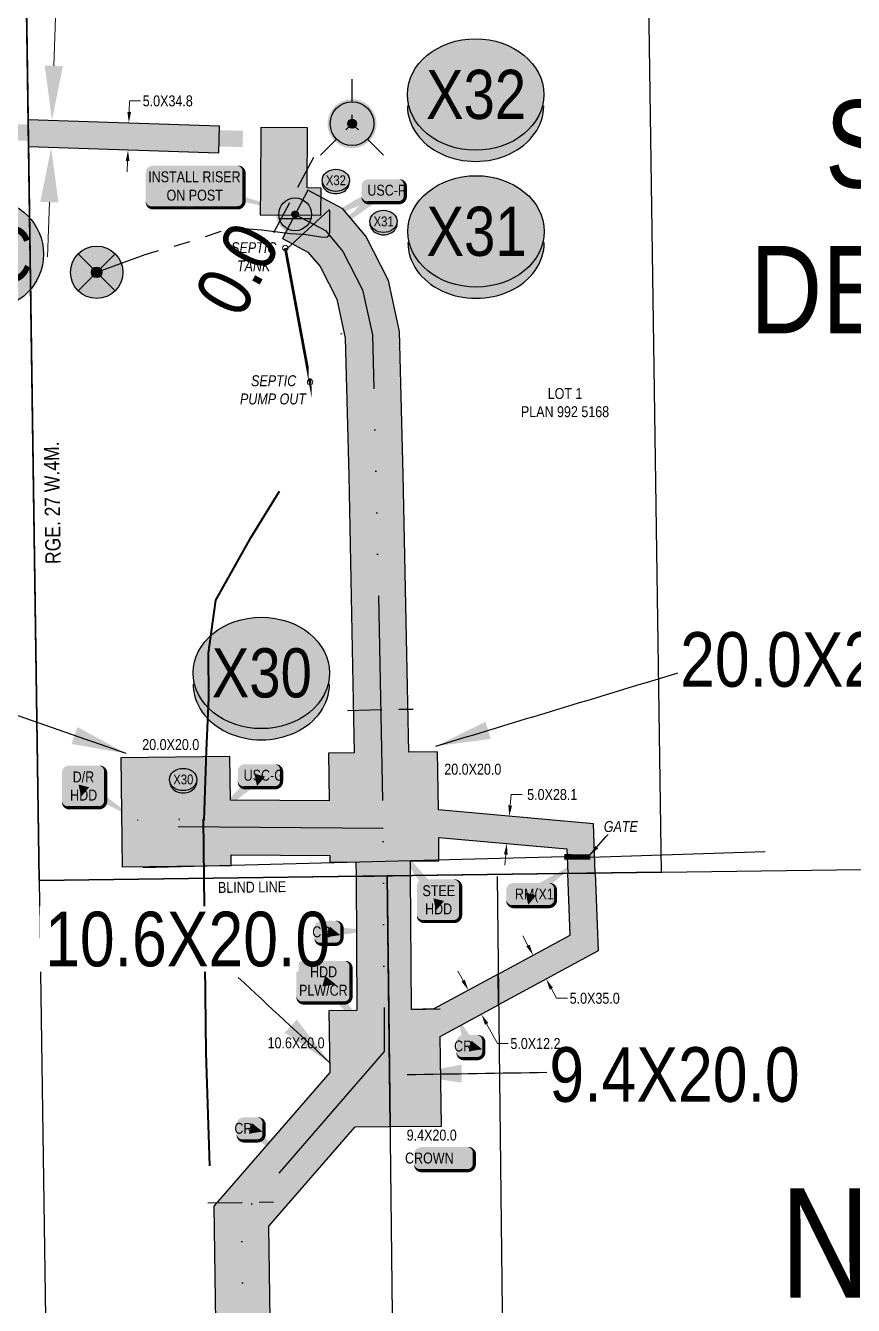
# Model space of a CAD drawing. Extents: x 57693 to 70573, y 5994359 to 6008381.
# Drawn here: x 65095.7 to 65247.3, y 6003298.8 to 6003533.1 of the extents above; entities that cross this region are included whole.
import ezdxf
from ezdxf.enums import TextEntityAlignment as Align

# ---------------------------------------------------------------- set-up
doc = ezdxf.new("R2010")
doc.units = 0
doc.header["$LTSCALE"] = 5
doc.header["$PDSIZE"] = -3
for name, pattern in [('COOP2', [10, 5, -1, 0, -1, 0, -1, 0, -1, 0, -1]), ('DASHDOT', [25.4, 12.7, -6.35, 0, -6.35]), ('foc-TIELINE', [1.875, 1.25, -0.625]), ('POWERLINE5', [7.8, 2.4, -0.6, 0.6, -0.6, 0.6, -0.6, 2.4])]:
    doc.linetypes.add(name, pattern=pattern)
doc.layers.get('Defpoints').update_dxf_attribs({"color": 9})
for name, color, linetype in [('AS-FENCE', 48, 'foc-FENCE'), ('AS-POWER-EXISTING', 72, 'POWERLINE5'), ('AS-POWER-EXISTING-PP', 72, 'Continuous'), ('AS-POWER-EXISTING-PP-1000', 72, 'Continuous'), ('AS-RESIDENCE', 14, 'Continuous'), ('AS-ROADS', 254, 'Continuous'), ('AS-SYMBOL', 7, 'Continuous'), ('AS-SYMBOL-1000', 7, 'Continuous'), ('C-SYMBOL', 7, 'Continuous'), ('CG-NOTES', 7, 'Continuous'), ('CG-NOTES-1000', 7, 'Continuous'), ('D-TXT-1000', 6, 'Continuous'), ('DETAIL-T', 7, 'Continuous'), ('L-ROAD-T-1000', 7, 'Continuous'), ('L-SEC', 7, 'Continuous'), ('L-TITLEDB', 4, 'Continuous'), ('L-TITLEDB-T-1000', 4, 'Continuous'), ('P-APEX RECON PAY ITEMS-1000', 240, 'Continuous'), ('P-APEX RECON-10m BUFFER', 51, 'COOP2'), ('P-APEX RECON-URBAN', 30, 'COOP2'), ('P-APEX RECON-WORK AREA', 104, 'Continuous'), ('P-BUFFER-PURPLE', 187, 'foc-TIELINE'), ('P-BUFFER-PURPLE-T', 187, 'Continuous'), ('P-CROSSINGS', 250, 'Continuous'), ('P-CROSSINGS-1000', 250, 'Continuous')]:
    doc.layers.add(name, color=color, linetype=linetype)
for name, color, linetype, lineweight in [('AS-GENERAL', 48, 'Continuous', 18), ('AS-RECON EXISTING', 151, 'DASHDOT', 40), ('P-APEX RECON-TWS-T', 104, 'Continuous', 9), ('P-APEX RECON-TWS-T-1000', 104, 'Continuous', 9), ('T-TEXT-1000', 48, 'Continuous', 18)]:
    doc.layers.add(name, color=color, linetype=linetype, lineweight=lineweight)
doc.layers.add('AS-STRUCTURE-H', color=7, linetype='Continuous', true_color=0xa8a8a8)
doc.layers.add('P-APEX RECON-TO BE DRILLED-H', color=7, linetype='Continuous', true_color=0xffafe1)
doc.styles.add('1.8', font='ARIALN.TTF', dxfattribs={"height": 2})
doc.styles.add('175L', font='ARIALN.TTF', dxfattribs={"height": 10})
doc.styles.add('80', font='ARIALN.TTF', dxfattribs={"height": 10})
doc.styles.add('80CG', font='ARIALN.TTF', dxfattribs={"height": 10})
doc.styles.add('80L', font='ARIALN.TTF', dxfattribs={"height": 10})
doc.styles.add('Crossing', font='ARIALN.TTF', dxfattribs={"height": 10})
doc.styles.add('foc-LtypeFont', font='ARIALN.TTF', dxfattribs={"height": 7.35})
doc.linetypes.add('foc-FENCE', pattern='A,10,-1,["X",foc-LtypeFont,S=0.2,R=0,X=-0.625,Y=-0.75],-1.24', length=12.24)
doc.dimstyles.new('Compass 1 000', dxfattribs={"dimtxt": 1.8, "dimasz": 2, "dimexe": 0.2, "dimexo": 0.0625, "dimgap": 0.5, "dimtad": 0, "dimtih": 1, "dimtoh": 1, "dimzin": 0, "dimdsep": 46, "dimtxsty": '1.8', "dimcen": 0.1, "dimse1": 1, "dimse2": 1, "dimclrd": 256, "dimclrt": 256, "dimaunit": 1, "dimadec": 4, "dimazin": 0, "dimtfac": 0.06, "dimtofl": 0, "dimtmove": 0, "dimatfit": 0, "dimfxl": 0.2, "dimtolj": 1, "dimtzin": 0, "dimlwd": -1, "dimarcsym": 0})
doc.dimstyles.new('Compass 5 000', dxfattribs={"dimscale": 5, "dimtxt": 9, "dimasz": 2, "dimexe": 0.2, "dimexo": 0.0625, "dimgap": 0.5, "dimtad": 0, "dimtih": 1, "dimtoh": 1, "dimzin": 0, "dimdsep": 46, "dimtxsty": '80CG', "dimcen": 0.1, "dimse1": 1, "dimse2": 1, "dimclrd": 256, "dimclrt": 256, "dimaunit": 1, "dimadec": 4, "dimazin": 0, "dimtfac": 0.06, "dimtofl": 0, "dimtmove": 0, "dimatfit": 1, "dimfxl": 0.2, "dimtolj": 1, "dimtzin": 0, "dimlwd": -1, "dimarcsym": 0})

# ---------------------------------------------------------------- blocks, each defined once
blk = doc.blocks.new('*U1187')
h = blk.add_hatch(color=255)
h.dxf.hatch_style = 1
edge = h.paths.add_edge_path()
edge.add_arc((0, 0), 9.99, 0, 360)
at = {"color": 170}
blk.add_circle((0, 0), 9.99, dxfattribs=at)
at = {"color": 170, "style": '175L'}
blk.add_text('AC', height=10, dxfattribs=at).set_placement((0, 0), align=Align.MIDDLE_CENTER)
blk = doc.blocks.new('WAT')
h = blk.add_hatch(color=255)
h.dxf.hatch_style = 1
edge = h.paths.add_edge_path()
edge.add_arc((0, 0), 0.9, 0, 360)
at = {"color": 170}
for p, q in [((0, 0.816), (0, 1.633)), ((-0.577, -0.577), (-1.155, -1.155)), ((0.577, -0.577), (1.155, -1.155))]:
    blk.add_line(p, q, dxfattribs=at)
blk.add_circle((0, 0), 0.8, dxfattribs=at)
blk = doc.blocks.new('POWERPOLE')
h = blk.add_hatch(color=255)
edge = h.paths.add_edge_path()
edge.add_arc((0, 0), 0.96, 0, 360)
at = {"linetype": 'Continuous'}
for p, q in [((0.679, -0.679), (-0.679, 0.679)), ((-0.679, -0.679), (0.679, 0.679))]:
    blk.add_line(p, q, dxfattribs=at)
blk.add_circle((0, 0), 0.96, dxfattribs=at)
blk = doc.blocks.new('*D1837')
at = {"layer": 'Defpoints', "color": 0, "transparency": 16777216}
for p in [(65100.54, 6003515.74), (65115.78, 6003515.25), (65115.62, 6003510.26)]:
    blk.add_point(p, dxfattribs=at)
at = {"layer": 'P-APEX RECON-TWS-T', "transparency": 16777216}
for p, q in [((65100.87, 6003525.74), (65101.64, 6003549.52)), ((65101.64, 6003549.52), (65111.64, 6003549.52)), ((65100.06, 6003500.76), (65099.74, 6003490.76))]:
    blk.add_line(p, q, dxfattribs=at)
for points in [[(65099.2, 6003525.79), (65102.53, 6003525.69), (65100.54, 6003515.74)], [(65098.39, 6003500.81), (65101.72, 6003500.7), (65100.38, 6003510.75)]]:
    blk.add_solid(points, dxfattribs=at)
at = {"layer": 'P-APEX RECON-TWS-T', "transparency": 16777216, "insert": (65136.58, 6003549.52), "char_height": 10, "attachment_point": 5, "style": '80CG'}
blk.add_mtext('\\A1;5.0X34.8', dxfattribs=at)
blk = doc.blocks.new('RISER')
h = blk.add_hatch(color=255)
h.dxf.hatch_style = 1
edge = h.paths.add_edge_path()
edge.add_arc((0, 0), 0.7, 0, 360)
blk.add_hatch(color=13).paths.add_polyline_path([(0.581, -0.15), (-0.581, -0.15, 0.774597)])
at = {"color": 13}
blk.add_line((-0.581, -0.15), (0.581, -0.15), dxfattribs=at)
blk.add_circle((0, 0), 0.6, dxfattribs=at)
blk = doc.blocks.new('*D1838')
at = {"layer": 'Defpoints', "color": 0, "transparency": 16777216}
for p in [(65182.38, 6003388.49), (65184.26, 6003388.32), (65181.93, 6003383.51)]:
    blk.add_point(p, dxfattribs=at)
at = {"layer": 'P-APEX RECON-TWS-T-1000', "transparency": 16777216}
for p, q in [((65184.43, 6003390.31), (65184.61, 6003392.3)), ((65184.61, 6003392.3), (65186.61, 6003392.3)), ((65183.63, 6003381.35), (65183.45, 6003379.36))]:
    blk.add_line(p, q, dxfattribs=at)
for points in [[(65184.1, 6003390.34), (65184.77, 6003390.28), (65184.26, 6003388.32)], [(65183.3, 6003381.38), (65183.96, 6003381.32), (65183.81, 6003383.34)]]:
    blk.add_solid(points, dxfattribs=at)
at = {"layer": 'P-APEX RECON-TWS-T-1000', "transparency": 16777216, "insert": (65191.81, 6003392.3), "char_height": 2, "attachment_point": 5, "style": '1.8'}
blk.add_mtext('\\A1; 5.0X28.1', dxfattribs=at)
blk = doc.blocks.new('*D1839')
at = {"layer": 'Defpoints', "color": 0, "transparency": 16777216}
for p in [(65189.44, 6003363.34), (65191.82, 6003358.95), (65191.02, 6003358.52)]:
    blk.add_point(p, dxfattribs=at)
at = {"layer": 'P-APEX RECON-TWS-T-1000', "transparency": 16777216}
for p, q in [((65187.69, 6003364.67), (65186.73, 6003366.43)), ((65191.98, 6003356.76), (65192.93, 6003355)), ((65192.93, 6003355), (65194.93, 6003355))]:
    blk.add_line(p, q, dxfattribs=at)
for points in [[(65187.98, 6003364.83), (65187.39, 6003364.51), (65188.64, 6003362.91)], [(65192.27, 6003356.92), (65191.68, 6003356.6), (65191.02, 6003358.52)]]:
    blk.add_solid(points, dxfattribs=at)
at = {"layer": 'P-APEX RECON-TWS-T-1000', "transparency": 16777216, "insert": (65199.91, 6003355), "char_height": 2, "attachment_point": 5, "style": '1.8'}
blk.add_mtext('\\A1;5.0X35.0', dxfattribs=at)
blk = doc.blocks.new('*U1840')
at = {"true_color": 0xffffa8}
h = blk.add_hatch(color=51, dxfattribs=at)
edge = h.paths.add_edge_path()
edge.add_line((-14, -11.5), (14, -11.5))
edge.add_arc((14, -5.5), 6, 270, 360)
edge.add_line((20, -5.5), (20, 4))
edge.add_arc((14, 4), 6, 0, 90)
edge.add_line((14, 10), (-14, 10))
edge.add_arc((-14, 4), 6, 90, 180)
edge.add_line((-20, 4), (-20, -5.5))
edge.add_arc((-14, -5.5), 6, 180, 270)
at = {"color": 240, "flags": 128}
for points in [[(-63.9, -30.8, 0, 10, 0), (0, 0, 5, 5, 0)], [(-49.7, -41, 0, 10, 0), (0, 0, 5, 5, 0)]]:
    blk.add_lwpolyline(points, format="xyseb", dxfattribs=at)
blk.add_lwpolyline([(-14, -11.5, 3, 3, 0), (14, -11.5, 3, 3, 0.414214), (20, -5.5, 3, 3, 0), (20, 4, 3, 0, 0.414214), (14, 10, 0, 0, 0), (-14, 10, 0, 0, 0.414214), (-20, 4, 0, 0, 0), (-20, -5.5, 0, 3, 0.414214)], format="xyseb", close=True, dxfattribs=at)
at = {"color": 4, "style": '80'}
blk.add_attdef('OTHER_001', (-14.7, -5), '', height=10, dxfattribs=at)
blk = doc.blocks.new('*U1841')
at = {"true_color": 0xffffa8}
h = blk.add_hatch(color=51, dxfattribs=at)
edge = h.paths.add_edge_path()
edge.add_line((-14, -20), (14, -20))
edge.add_arc((14, -14), 6, 270, 360)
edge.add_line((20, -14), (20, 12.5))
edge.add_arc((14, 12.5), 6, 0, 90)
edge.add_line((14, 18.5), (-14, 18.5))
edge.add_arc((-14, 12.5), 6, 90, 180)
edge.add_line((-20, 12.5), (-20, -14))
edge.add_arc((-14, -14), 6, 180, 270)
at = {"color": 240, "flags": 128}
for points in [[(-51, 65.1, 0, 10, 0), (0, 0, 5, 5, 0)], [(-2.5, -9.9, 0, 10, 0), (0, 0, 5, 5, 0)]]:
    blk.add_lwpolyline(points, format="xyseb", dxfattribs=at)
blk.add_lwpolyline([(-14, -20, 3, 3, 0), (14, -20, 3, 3, 0.414214), (20, -14, 3, 3, 0), (20, 12.5, 3, 0, 0.414214), (14, 18.5, 0, 0, 0), (-14, 18.5, 0, 0, 0.414214), (-20, 12.5, 0, 0, 0), (-20, -14, 0, 3, 0.414214)], format="xyseb", close=True, dxfattribs=at)
at = {"color": 4, "style": '80'}
blk.add_attdef('OTHER_001', (-14.7, -5), '', height=10, dxfattribs=at)
blk = doc.blocks.new('*U1842')
at = {"true_color": 0xffffa8}
h = blk.add_hatch(color=51, dxfattribs=at)
edge = h.paths.add_edge_path()
edge.add_line((-14, -11.5), (14, -11.5))
edge.add_arc((14, -5.5), 6, 270, 360)
edge.add_line((20, -5.5), (20, 4))
edge.add_arc((14, 4), 6, 0, 90)
edge.add_line((14, 10), (-14, 10))
edge.add_arc((-14, 4), 6, 90, 180)
edge.add_line((-20, 4), (-20, -5.5))
edge.add_arc((-14, -5.5), 6, 180, 270)
at = {"color": 240, "flags": 128}
for points in [[(-52.2, -46.6, 0, 10, 0), (0, 0, 5, 5, 0)], [(-2.5, -9.9, 0, 10, 0), (0, 0, 5, 5, 0)]]:
    blk.add_lwpolyline(points, format="xyseb", dxfattribs=at)
blk.add_lwpolyline([(-14, -11.5, 3, 3, 0), (14, -11.5, 3, 3, 0.414214), (20, -5.5, 3, 3, 0), (20, 4, 3, 0, 0.414214), (14, 10, 0, 0, 0), (-14, 10, 0, 0, 0.414214), (-20, 4, 0, 0, 0), (-20, -5.5, 0, 3, 0.414214)], format="xyseb", close=True, dxfattribs=at)
at = {"color": 4, "style": '80'}
blk.add_attdef('OTHER_001', (-14.7, -5), '', height=10, dxfattribs=at)
blk = doc.blocks.new('*U1843')
at = {"true_color": 0xffffa8}
h = blk.add_hatch(color=51, dxfattribs=at)
edge = h.paths.add_edge_path()
edge.add_line((-14, -20), (14, -20))
edge.add_arc((14, -14), 6, 270, 360)
edge.add_line((20, -14), (20, 12.5))
edge.add_arc((14, 12.5), 6, 0, 90)
edge.add_line((14, 18.5), (-14, 18.5))
edge.add_arc((-14, 12.5), 6, 90, 180)
edge.add_line((-20, 12.5), (-20, -14))
edge.add_arc((-14, -14), 6, 180, 270)
at = {"color": 240, "flags": 128}
blk.add_lwpolyline([(-14, -20, 3, 3, 0), (14, -20, 3, 3, 0.414214), (20, -14, 3, 3, 0), (20, 12.5, 3, 0, 0.414214), (14, 18.5, 0, 0, 0), (-14, 18.5, 0, 0, 0.414214), (-20, 12.5, 0, 0, 0), (-20, -14, 0, 3, 0.414214)], format="xyseb", close=True, dxfattribs=at)
for points in [[(-2.5, -9.9, 0, 10, 0), (0, 0, 5, 5, 0)], [(48.1, -31, 0, 10, 0), (0, 0, 5, 5, 0)]]:
    blk.add_lwpolyline(points, format="xyseb", dxfattribs=at)
at = {"color": 4, "style": '80'}
blk.add_attdef('OTHER_001', (-14.7, -5), '', height=10, dxfattribs=at)
blk = doc.blocks.new('*D1844')
at = {"layer": 'Defpoints', "color": 0, "transparency": 16777216}
for p in [(65175.26, 6003355.66), (65179.16, 6003352.09), (65177.64, 6003351.27)]:
    blk.add_point(p, dxfattribs=at)
at = {"layer": 'P-APEX RECON-TWS-T-1000', "transparency": 16777216}
for p, q in [((65175.83, 6003358.24), (65174.87, 6003360)), ((65180.11, 6003350.33), (65182.08, 6003346.71)), ((65182.08, 6003346.71), (65184.08, 6003346.71))]:
    blk.add_line(p, q, dxfattribs=at)
for points in [[(65176.12, 6003358.4), (65175.53, 6003358.08), (65176.78, 6003356.48)], [(65180.41, 6003350.49), (65179.82, 6003350.17), (65179.16, 6003352.09)]]:
    blk.add_solid(points, dxfattribs=at)
at = {"layer": 'P-APEX RECON-TWS-T-1000', "transparency": 16777216, "insert": (65189.06, 6003346.71), "char_height": 2, "attachment_point": 5, "style": '1.8'}
blk.add_mtext('\\A1;5.0X12.2', dxfattribs=at)
blk = doc.blocks.new('*U1845')
at = {"true_color": 0xffffa8}
h = blk.add_hatch(color=51, dxfattribs=at)
edge = h.paths.add_edge_path()
edge.add_line((-19, -20), (19, -20))
edge.add_arc((19, -14), 6, 270, 360)
edge.add_line((25, -14), (25, 12.5))
edge.add_arc((19, 12.5), 6, 0, 90)
edge.add_line((19, 18.5), (-19, 18.5))
edge.add_arc((-19, 12.5), 6, 90, 180)
edge.add_line((-25, 12.5), (-25, -14))
edge.add_arc((-19, -14), 6, 180, 270)
at = {"color": 240, "flags": 128}
blk.add_lwpolyline([(-19, -20, 3, 3, 0), (19, -20, 3, 3, 0.414214), (25, -14, 3, 3, 0), (25, 12.5, 3, 0, 0.414214), (19, 18.5, 0, 0, 0), (-19, 18.5, 0, 0, 0.414214), (-25, 12.5, 0, 0, 0), (-25, -14, 0, 3, 0.414214)], format="xyseb", close=True, dxfattribs=at)
for points in [[(55.5, -64.6, 0, 10, 0), (0, 0, 5, 5, 0)], [(11, -3, 0, 10, 0), (0, 0, 5, 5, 0)]]:
    blk.add_lwpolyline(points, format="xyseb", dxfattribs=at)
at = {"color": 4, "style": '80'}
blk.add_attdef('OTHER_001', (-14.7, -5), '', height=10, dxfattribs=at)
blk = doc.blocks.new('xing2')
h = blk.add_hatch(color=50)
h.dxf.hatch_style = 1
edge = h.paths.add_edge_path()
edge.add_ellipse((0, 0), major_axis=(-12.5, 0), ratio=0.816297, start_angle=0, end_angle=360)
h = blk.add_hatch(color=250)
h.dxf.hatch_style = 1
edge = h.paths.add_edge_path()
edge.add_ellipse((0, -2.05), major_axis=(-12.5, 0), ratio=0.816297, start_angle=0, end_angle=180)
edge.add_line((12.5, -2.05), (12.5, 0))
edge.add_ellipse((0, 0), major_axis=(-12.5, 0), ratio=0.816297, start_angle=0, end_angle=180, ccw=False)
edge.add_line((-12.5, 0), (-12.5, -2.05))
at = {"color": 250}
blk.add_ellipse((0, 0), major_axis=(-12.5, 0), ratio=0.816297, dxfattribs=at)
blk.add_ellipse((0, -2.05), major_axis=(-12.5, 0), ratio=0.816297, start_param=0, end_param=3.141593, dxfattribs=at)
at = {"color": 250, "style": 'Crossing'}
blk.add_attdef('CROSSING', text='', height=9, dxfattribs=at).set_placement((0.09, 0.02), align=Align.MIDDLE_CENTER)
at = {"color": 250, "style": 'Crossing', "flags": 1}
for tag, p in [('OWNER', (0.09, -12.49)), ('DESCRIPTION', (0.09, -25.77)), ('LOCATION', (0.09, -39.3)), ('DWG_REF', (0.09, -52.84))]:
    blk.add_attdef(tag, text='', height=9, dxfattribs=at).set_placement(p, align=Align.MIDDLE_CENTER)
blk = doc.blocks.new('*D2108')
at = {"layer": 'Defpoints', "color": 0, "transparency": 16777216}
for p in [(65112.21, 6003515.37), (65114.61, 6003515.29), (65112.05, 6003510.37)]:
    blk.add_point(p, dxfattribs=at)
at = {"layer": 'P-APEX RECON-TWS-T-1000', "transparency": 16777216}
for p, q in [((65114.68, 6003517.29), (65114.74, 6003519.29)), ((65114.74, 6003519.29), (65116.74, 6003519.29)), ((65114.39, 6003508.3), (65114.32, 6003506.3))]:
    blk.add_line(p, q, dxfattribs=at)
for points in [[(65114.34, 6003517.3), (65115.01, 6003517.28), (65114.61, 6003515.29)], [(65114.05, 6003508.31), (65114.72, 6003508.29), (65114.45, 6003510.3)]]:
    blk.add_solid(points, dxfattribs=at)
at = {"layer": 'P-APEX RECON-TWS-T-1000', "transparency": 16777216, "insert": (65121.73, 6003519.29), "char_height": 2, "attachment_point": 5, "style": '1.8'}
blk.add_mtext('\\A1;5.0X34.8', dxfattribs=at)
blk = doc.blocks.new('*U2131')
at = {"true_color": 0xffffa8}
h = blk.add_hatch(color=51, dxfattribs=at)
edge = h.paths.add_edge_path()
edge.add_line((-39, -20), (39, -20))
edge.add_arc((39, -14), 6, 270, 360)
edge.add_line((45, -14), (45, 12.5))
edge.add_arc((39, 12.5), 6, 0, 90)
edge.add_line((39, 18.5), (-39, 18.5))
edge.add_arc((-39, 12.5), 6, 90, 180)
edge.add_line((-45, 12.5), (-45, -14))
edge.add_arc((-39, -14), 6, 180, 270)
at = {"color": 240, "flags": 128}
blk.add_lwpolyline([(-39, -20, 3, 3, 0), (39, -20, 3, 3, 0.414214), (45, -14, 3, 3, 0), (45, 12.5, 3, 0, 0.414214), (39, 18.5, 0, 0, 0), (-39, 18.5, 0, 0, 0.414214), (-45, 12.5, 0, 0, 0), (-45, -14, 0, 3, 0.414214)], format="xyseb", close=True, dxfattribs=at)
for points in [[(-34.7, -12.4, 0, 10, 0), (0, 0, 5, 5, 0)], [(84.6, -23, 0, 10, 0), (0, 0, 5, 5, 0)]]:
    blk.add_lwpolyline(points, format="xyseb", dxfattribs=at)
at = {"color": 4, "style": '80'}
blk.add_attdef('OTHER_001', (-14.7, -5), '', height=10, dxfattribs=at)
blk = doc.blocks.new('*U2132')
at = {"true_color": 0xffffa8}
h = blk.add_hatch(color=51, dxfattribs=at)
edge = h.paths.add_edge_path()
edge.add_line((-16.5, -11.5), (16.5, -11.5))
edge.add_arc((16.5, -5.5), 6, 270, 360)
edge.add_line((22.5, -5.5), (22.5, 4))
edge.add_arc((16.5, 4), 6, 0, 90)
edge.add_line((16.5, 10), (-16.5, 10))
edge.add_arc((-16.5, 4), 6, 90, 180)
edge.add_line((-22.5, 4), (-22.5, -5.5))
edge.add_arc((-16.5, -5.5), 6, 180, 270)
at = {"color": 240, "flags": 128}
for points in [[(44.9, 30.9, 0, 10, 0), (0, 0, 5, 5, 0)], [(-2.5, -9.9, 0, 10, 0), (0, 0, 5, 5, 0)]]:
    blk.add_lwpolyline(points, format="xyseb", dxfattribs=at)
blk.add_lwpolyline([(-16.5, -11.5, 3, 3, 0), (16.5, -11.5, 3, 3, 0.414214), (22.5, -5.5, 3, 3, 0), (22.5, 4, 3, 0, 0.414214), (16.5, 10, 0, 0, 0), (-16.5, 10, 0, 0, 0.414214), (-22.5, 4, 0, 0, 0), (-22.5, -5.5, 0, 3, 0.414214)], format="xyseb", close=True, dxfattribs=at)
at = {"color": 4, "style": '80'}
blk.add_attdef('OTHER_001', (-14.7, -5), '', height=10, dxfattribs=at)
blk = doc.blocks.new('*U2133')
at = {"true_color": 0xffffa8}
h = blk.add_hatch(color=51, dxfattribs=at)
edge = h.paths.add_edge_path()
edge.add_line((-6.5, -11.5), (6.5, -11.5))
edge.add_arc((6.5, -5.5), 6, 270, 360)
edge.add_line((12.5, -5.5), (12.5, 4))
edge.add_arc((6.5, 4), 6, 0, 90)
edge.add_line((6.5, 10), (-6.5, 10))
edge.add_arc((-6.5, 4), 6, 90, 180)
edge.add_line((-12.5, 4), (-12.5, -5.5))
edge.add_arc((-6.5, -5.5), 6, 180, 270)
at = {"color": 240, "flags": 128}
blk.add_lwpolyline([(-6.5, -11.5, 3, 3, 0), (6.5, -11.5, 3, 3, 0.414214), (12.5, -5.5, 3, 3, 0), (12.5, 4, 3, 0, 0.414214), (6.5, 10, 0, 0, 0), (-6.5, 10, 0, 0, 0.414214), (-12.5, 4, 0, 0, 0), (-12.5, -5.5, 0, 3, 0.414214)], format="xyseb", close=True, dxfattribs=at)
for points in [[(29.2, -26.5, 0, 10, 0), (0, 0, 5, 5, 0)], [(11, -3, 0, 10, 0), (0, 0, 5, 5, 0)]]:
    blk.add_lwpolyline(points, format="xyseb", dxfattribs=at)
at = {"color": 4, "style": '80'}
blk.add_attdef('OTHER_001', (-14.7, -5), '', height=10, dxfattribs=at)
blk = doc.blocks.new('*U2134')
at = {"true_color": 0xffffa8}
h = blk.add_hatch(color=51, dxfattribs=at)
edge = h.paths.add_edge_path()
edge.add_line((-6.5, -11.5), (6.5, -11.5))
edge.add_arc((6.5, -5.5), 6, 270, 360)
edge.add_line((12.5, -5.5), (12.5, 4))
edge.add_arc((6.5, 4), 6, 0, 90)
edge.add_line((6.5, 10), (-6.5, 10))
edge.add_arc((-6.5, 4), 6, 90, 180)
edge.add_line((-12.5, 4), (-12.5, -5.5))
edge.add_arc((-6.5, -5.5), 6, 180, 270)
at = {"color": 240, "flags": 128}
for points in [[(-12.6, 27.9, 0, 10, 0), (0, 0, 5, 5, 0)], [(11, -3, 0, 10, 0), (0, 0, 5, 5, 0)]]:
    blk.add_lwpolyline(points, format="xyseb", dxfattribs=at)
blk.add_lwpolyline([(-6.5, -11.5, 3, 3, 0), (6.5, -11.5, 3, 3, 0.414214), (12.5, -5.5, 3, 3, 0), (12.5, 4, 3, 0, 0.414214), (6.5, 10, 0, 0, 0), (-6.5, 10, 0, 0, 0.414214), (-12.5, 4, 0, 0, 0), (-12.5, -5.5, 0, 3, 0.414214)], format="xyseb", close=True, dxfattribs=at)
at = {"color": 4, "style": '80'}
blk.add_attdef('OTHER_001', (-14.7, -5), '', height=10, dxfattribs=at)
blk = doc.blocks.new('*U2135')
h = blk.add_hatch(color=59)
edge = h.paths.add_edge_path()
edge.add_line((-21.5, -11.5), (21.5, -11.5))
edge.add_arc((21.5, -5.5), 6, 270, 360)
edge.add_line((27.5, -5.5), (27.5, 4))
edge.add_arc((21.5, 4), 6, 0, 90)
edge.add_line((21.5, 10), (-21.5, 10))
edge.add_arc((-21.5, 4), 6, 90, 180)
edge.add_line((-27.5, 4), (-27.5, -5.5))
edge.add_arc((-21.5, -5.5), 6, 180, 270)
at = {"color": 1, "flags": 128}
blk.add_lwpolyline([(-21.5, -11.5, 3, 3, 0), (21.5, -11.5, 3, 3, 0.414214), (27.5, -5.5, 3, 3, 0), (27.5, 4, 3, 0, 0.414214), (21.5, 10, 0, 0, 0), (-21.5, 10, 0, 0, 0.414214), (-27.5, 4, 0, 0, 0), (-27.5, -5.5, 0, 3, 0.414214)], format="xyseb", close=True, dxfattribs=at)
blk.add_lwpolyline([(-21.5, -1.7, 0, 7.5, 0), (0, 0, 0, 0, 0)], format="xyseb", dxfattribs=at)
at = {"color": 1, "style": '80'}
blk.add_attdef('ENTER_TEXT_001', (-36, -5), '', height=10, dxfattribs=at)
blk = doc.blocks.new('*U2136')
at = {"true_color": 0xffffa8}
h = blk.add_hatch(color=51, dxfattribs=at)
edge = h.paths.add_edge_path()
edge.add_line((-6.5, -11.5), (6.5, -11.5))
edge.add_arc((6.5, -5.5), 6, 270, 360)
edge.add_line((12.5, -5.5), (12.5, 4))
edge.add_arc((6.5, 4), 6, 0, 90)
edge.add_line((6.5, 10), (-6.5, 10))
edge.add_arc((-6.5, 4), 6, 90, 180)
edge.add_line((-12.5, 4), (-12.5, -5.5))
edge.add_arc((-6.5, -5.5), 6, 180, 270)
at = {"color": 240, "flags": 128}
blk.add_lwpolyline([(-6.5, -11.5, 3, 3, 0), (6.5, -11.5, 3, 3, 0.414214), (12.5, -5.5, 3, 3, 0), (12.5, 4, 3, 0, 0.414214), (6.5, 10, 0, 0, 0), (-6.5, 10, 0, 0, 0.414214), (-12.5, 4, 0, 0, 0), (-12.5, -5.5, 0, 3, 0.414214)], format="xyseb", close=True, dxfattribs=at)
for points in [[(37.9, 1.5, 0, 10, 0), (0, 0, 5, 5, 0)], [(11, -3, 0, 10, 0), (0, 0, 5, 5, 0)]]:
    blk.add_lwpolyline(points, format="xyseb", dxfattribs=at)
at = {"color": 4, "style": '80'}
blk.add_attdef('OTHER_001', (-14.7, -5), '', height=10, dxfattribs=at)

msp = doc.modelspace()

# ---------------------------------------------------------------- hatches: boundary and pattern name
at = {"layer": 'AS-STRUCTURE-H'}
h = msp.add_hatch(color=256, dxfattribs=at)
h.dxf.hatch_style = 1
h.paths.add_polyline_path([(65138.701, 6003503.419), (65138.668, 6003498.443), (65149.772, 6003498.37), (65149.804, 6003503.347), (65147.255, 6003503.363), (65147.327, 6003514.383), (65138.773, 6003514.439)])
at = {"layer": 'P-APEX RECON-10m BUFFER'}
h = msp.add_hatch(color=256, dxfattribs=at)
h.dxf.hatch_style = 1
h.paths.add_polyline_path([(65131, 6003509.761), (65096.255, 6003510.885), (65096.183, 6003515.886), (65131.161, 6003514.754)])
h = msp.add_hatch(color=256, dxfattribs=at)
h.dxf.hatch_style = 1
h.paths.add_polyline_path([(65151.39, 6003381.16), (65151.405, 6003379.912), (65156.197, 6003379.97), (65156.212, 6003377.328), (65166.204, 6003377.462), (65166.189, 6003380.091), (65171.389, 6003380.154), (65171.337, 6003384.465), (65194.834, 6003382.352), (65195, 6003377.848), (65199.997, 6003377.915), (65199.665, 6003386.933), (65171.276, 6003389.487), (65171.147, 6003400.138), (65165.876, 6003400.074), (65164.855, 6003450.926), (65164.185, 6003477.086), (65162.159, 6003486.428), (65157.991, 6003494.512), (65153.804, 6003499.54), (65147.41, 6003502.941), (65142.717, 6003494.119), (65147.38, 6003491.639), (65149.611, 6003488.959), (65152.673, 6003483.021), (65154.22, 6003475.888), (65154.865, 6003450.697), (65155.884, 6003399.953), (65151.163, 6003399.896), (65151.269, 6003391.154), (65133.204, 6003391.292), (65133.107, 6003399.291), (65113.124, 6003399.049), (65113.366, 6003379.065), (65133.349, 6003379.307), (65133.325, 6003381.298)])
h = msp.add_hatch(color=256, dxfattribs=at)
h.dxf.hatch_style = 1
h.paths.add_polyline_path([(65116.337, 6002572.263), (65116.35, 6002572.398), (65140.619, 6002590.403), (65140.875, 6002572.594), (65150.866, 6002572.729), (65147.946, 6002776.228), (65152.987, 6002776.3), (65152.7, 6002796.283), (65147.659, 6002796.211), (65147.427, 6002812.397), (65152.634, 6002812.472), (65152.347, 6002832.455), (65147.14, 6002832.38), (65143.378, 6003094.545), (65148.123, 6003094.613), (65147.836, 6003114.596), (65143.091, 6003114.528), (65142.73, 6003139.688), (65147.868, 6003139.762), (65147.581, 6003159.745), (65142.443, 6003159.671), (65140.239, 6003313.291), (65156.032, 6003331.464), (65162.463, 6003331.528), (65161.935, 6003377.405), (65156.212, 6003377.328), (65156.347, 6003352.791), (65151.24, 6003352.691), (65151.423, 6003341.394), (65130.193, 6003316.965), (65132.452, 6003159.528), (65127.598, 6003159.458), (65127.885, 6003139.475), (65132.739, 6003139.545), (65133.1, 6003114.384), (65127.853, 6003114.309), (65128.14, 6003094.326), (65133.386, 6003094.401), (65137.149, 6002832.237), (65132.364, 6002832.168), (65132.651, 6002812.185), (65137.435, 6002812.254), (65137.668, 6002796.068), (65132.717, 6002795.997), (65133.004, 6002776.014), (65137.954, 6002776.085), (65140.531, 6002596.559), (65111.581, 6002575.081), (65111.335, 6002572.435), (65111.218, 6002572.194)])
h = msp.add_hatch(color=256, dxfattribs=at)
h.dxf.hatch_style = 1
h.paths.add_polyline_path([(65182.248, 6003359.447), (65170.48, 6003353.067), (65166.339, 6003352.986), (65166.204, 6003377.462), (65161.935, 6003377.405), (65162.217, 6003352.905), (65162.463, 6003331.528), (65171.867, 6003331.623), (65171.625, 6003348.004), (65182.313, 6003353.799)])
h = msp.add_hatch(color=256, dxfattribs=at)
h.dxf.hatch_style = 1
h.paths.add_polyline_path([(65182.248, 6003359.447), (65195.415, 6003366.585), (65195, 6003377.848), (65199.997, 6003377.915), (65200.522, 6003363.67), (65182.313, 6003353.799)])
at = {"layer": 'P-APEX RECON-TO BE DRILLED-H'}
h = msp.add_hatch(color=256, dxfattribs=at)
h.dxf.hatch_style = 1
h.paths.add_polyline_path([(65166.381, 6003345.369), (65166.156, 6003386.146), (65164.855, 6003450.926), (65164.185, 6003477.086), (65162.159, 6003486.428), (65157.991, 6003494.512), (65153.804, 6003499.54), (65147.41, 6003502.941), (65142.717, 6003494.119), (65147.38, 6003491.639), (65149.611, 6003488.959), (65152.673, 6003483.021), (65154.22, 6003475.888), (65154.865, 6003450.697), (65156.062, 6003391.118), (65122.379, 6003391.375), (65119.434, 6003391.789), (65117.585, 6003392.421), (65114.356, 6003382.964), (65117.102, 6003382.027), (65121.641, 6003381.387), (65156.191, 6003381.124), (65156.388, 6003345.313)])

# ---------------------------------------------------------------- linework, layer by layer
at = {"layer": 'AS-FENCE'}
for p, q in [((65194.32, 6003380.909), (65117.167, 6003378.899)), ((65199.098, 6003380.858), (65231.099, 6003381.886))]:
    msp.add_line(p, q, dxfattribs=at)
at = {"layer": 'AS-GENERAL', "flags": 128}
for points, const_width in [([(65143.249, 6003492.366), (65147.794, 6003467.82), (65147.792, 6003467.995), (65147.784, 6003468.518)], 0.5), ([(65194.32, 6003380.909), (65199.098, 6003380.858)], 0.999)]:
    msp.add_lwpolyline(points, dxfattribs=dict(at, const_width=const_width))
at = {"layer": 'AS-GENERAL'}
for centre in [(65143.249, 6003492.366), (65147.794, 6003467.82)]:
    msp.add_circle(centre, 0.5, dxfattribs=at)
at = {"layer": 'AS-POWER-EXISTING'}
msp.add_line((65143.392, 6003492.124), (65151.375, 6003499.431), dxfattribs=at)
at = {"layer": 'AS-POWER-EXISTING', "flags": 128}
msp.add_lwpolyline([(65108.717, 6003487.921), (65117.592, 6003491.168), (65127.481, 6003494.071), (65132.6, 6003495.861), (65135.693, 6003495.937), (65138.867, 6003495.675), (65141.365, 6003495.412), (65144.126, 6003495.021), (65146.726, 6003494.885), (65150.119, 6003494.35), (65150.892, 6003494.41), (65151.308, 6003494.702), (65151.415, 6003495.205), (65151.428, 6003499.269)], dxfattribs=at)
at = {"layer": 'AS-RECON EXISTING', "flags": 128}
for points in [[(65128.422, 6003387.636), (65128.817, 6003400.298), (65129.235, 6003410.01), (65129.201, 6003418.191), (65130.542, 6003427.921), (65136.975, 6003439.425), (65143.001, 6003449.174), (65145.199, 6003452.518), (65149.396, 6003459.804), (65152.106, 6003465.047), (65153.521, 6003468.435), (65154.063, 6003472.496), (65153.086, 6003480.65), (65152.259, 6003486.566), (65151.897, 6003490.23), (65151.587, 6003491.583), (65151.073, 6003492.593), (65147.34, 6003494.859), (65146.011, 6003496.961), (65144.692, 6003498.397)], [(64977.704, 6003467.992), (64978.265, 6003468.052), (64979.353, 6003467.868), (64979.684, 6003467.512), (64979.788, 6003465.867), (64979.82, 6003463.324), (64979.765, 6003458.751), (64980.617, 6003390.543), (65098.381, 6003387.242), (65102.033, 6003387.316), (65111.32, 6003387.57), (65120.741, 6003387.863), (65124.868, 6003387.801), (65128.156, 6003387.718)], [(65128.201, 6003387.82), (65128.71, 6003345.042), (65129.565, 6003318.623), (65130.393, 6003298.667), (65131.991, 6003255.842), (65133.085, 6003207.789), (65133.527, 6003164.157), (65134.265, 6003117.597), (65135.431, 6003072.229), (65136.585, 6002992.203), (65137.19, 6002884.541), (65137.431, 6002821.02), (65137.263, 6002771.815), (65137.234, 6002730.717), (65137.89, 6002684.334), (65138.316, 6002639.18), (65139.058, 6002594.537), (65139.542, 6002553.349), (65140.206, 6002516.501), (65141.41, 6002476.067), (65142.482, 6002422.225), (65143.091, 6002383.856), (65143.747, 6002343.802), (65144.465, 6002302.394), (65145.546, 6002264.303), (65146.064, 6002228.671), (65146.654, 6002192.249), (65147.596, 6002146.658), (65148.32, 6002096.615), (65148.501, 6002061.747)]]:
    msp.add_lwpolyline(points, dxfattribs=at)
at = {"layer": 'AS-RESIDENCE'}
msp.add_lwpolyline([(65138.701, 6003503.419), (65138.668, 6003498.443), (65149.772, 6003498.37), (65149.804, 6003503.347), (65147.255, 6003503.363), (65147.327, 6003514.383), (65138.773, 6003514.439)], close=True, dxfattribs=at)
at = {"layer": 'AS-ROADS', "const_width": 3, "flags": 128}
msp.add_lwpolyline([(65085.245, 6003513.811), (65135.473, 6003512.332)], dxfattribs=at)
at = {"layer": 'L-SEC', "flags": 128}
for points in [[(65086.555, 6004180.793), (65098.201, 6003376.499)], [(65182.043, 6003377.317), (65191.297, 6002572.997)], [(65098.201, 6003376.499), (65109.837, 6002572.271)], [(65171.198, 6002572.72), (65161.94, 6003377.037)]]:
    msp.add_lwpolyline(points, dxfattribs=at)
at = {"layer": 'L-TITLEDB', "flags": 128}
for points in [[(65098.2, 6003376.551), (65094.981, 6003598.875), (65086.55, 6004181.106), (65152.689, 6004181.812), (65172.813, 6004182.08), (65978.774, 6004192.845)], [(65094.981, 6003598.875), (65208.838, 6003600.619), (65212.101, 6003378.077), (65098.2, 6003376.551)], [(65098.2, 6003376.551), (65987.685, 6003388.469)]]:
    msp.add_lwpolyline(points, dxfattribs=at)
at = {"layer": 'P-APEX RECON-URBAN', "ltscale": 1.5, "flags": 128}
for points in [[(65145.064, 6003498.53), (65150.592, 6003495.59), (65153.801, 6003491.736), (65157.416, 6003484.725), (65159.202, 6003476.487), (65159.86, 6003450.811), (65161.16, 6003386.082), (65161.385, 6003345.24), (65135.216, 6003315.128), (65153.296, 6002055.208), (65175.007, 6001991.337), (65173.183, 6001959.447), (65156.979, 6001922.628), (65159.591, 6001688.926), (65195.685, 6001578.759), (65196.595, 6001503.578), (65160.397, 6001420.703), (65161.948, 6001319.593), (65162.944, 6001308.589), (65162.829, 6001289.295), (65162.318, 6001269.391), (65178.153, 6000191.692), (65240.238, 6000154.276), (65241.38, 6000056.533), (65234.98, 6000030.24), (65229.608, 6000016.338), (65221.563, 6000003.6)], [(65161.16, 6003386.082), (65122.01, 6003386.381), (65118.268, 6003386.908), (65115.97, 6003387.692)]]:
    msp.add_lwpolyline(points, dxfattribs=at)
at = {"layer": 'P-APEX RECON-WORK AREA', "flags": 128}
for points in [[(65131, 6003509.761), (65096.255, 6003510.885), (65096.183, 6003515.886), (65131.161, 6003514.754)], [(65151.39, 6003381.16), (65151.405, 6003379.912), (65156.197, 6003379.97), (65156.212, 6003377.328), (65166.204, 6003377.462), (65166.189, 6003380.091), (65171.389, 6003380.154), (65171.337, 6003384.465), (65194.834, 6003382.352), (65195, 6003377.848), (65199.997, 6003377.915), (65199.665, 6003386.933), (65171.276, 6003389.487), (65171.147, 6003400.138), (65165.876, 6003400.074), (65164.855, 6003450.926), (65164.185, 6003477.086), (65162.159, 6003486.428), (65157.991, 6003494.512), (65153.804, 6003499.54), (65147.41, 6003502.941), (65142.717, 6003494.119), (65147.38, 6003491.639), (65149.611, 6003488.959), (65152.673, 6003483.021), (65154.22, 6003475.888), (65154.865, 6003450.697), (65155.884, 6003399.953), (65151.163, 6003399.896), (65151.269, 6003391.154), (65133.204, 6003391.292), (65133.107, 6003399.291), (65113.124, 6003399.049), (65113.366, 6003379.065), (65133.349, 6003379.307), (65133.325, 6003381.298)], [(65182.248, 6003359.447), (65170.48, 6003353.067), (65166.339, 6003352.986), (65166.204, 6003377.462), (65161.935, 6003377.405), (65162.217, 6003352.905), (65162.217, 6003352.905), (65162.463, 6003331.528), (65162.463, 6003331.528), (65171.867, 6003331.623), (65171.625, 6003348.004), (65182.313, 6003353.799)], [(65182.248, 6003359.447), (65195.415, 6003366.585), (65195, 6003377.848), (65199.997, 6003377.915), (65200.522, 6003363.67), (65182.313, 6003353.799)]]:
    msp.add_lwpolyline(points, close=True, dxfattribs=at)
for points in [[(65142.443, 6003159.671), (65140.239, 6003313.291), (65156.032, 6003331.464), (65162.463, 6003331.528), (65161.935, 6003377.405), (65156.212, 6003377.328), (65156.347, 6003352.791), (65151.24, 6003352.691), (65151.423, 6003341.394), (65130.193, 6003316.965), (65132.452, 6003159.528)], [(65166.339, 6003352.986), (65171.546, 6003353.087), (65171.547, 6003353.044)]]:
    msp.add_lwpolyline(points, dxfattribs=at)
at = {"layer": 'P-BUFFER-PURPLE'}
for p, q in [((65141.165, 6003495.21), (65148.679, 6003509.336)), ((65154.668, 6003407.725), (65166.666, 6003407.966)), ((65129.083, 6003317.554), (65141.082, 6003317.726))]:
    msp.add_line(p, q, dxfattribs=at)

# ---------------------------------------------------------------- block references
at = {"layer": 'AS-POWER-EXISTING-PP', "xscale": 4.996261984999982, "yscale": 4.996261984999982, "zscale": 4.996261984999982}
msp.add_blockref('POWERPOLE', (65108.717, 6003487.921), dxfattribs=at)
at = {"layer": 'AS-POWER-EXISTING-PP-1000', "xscale": 0.9985053529102428, "yscale": 0.9985053529102428, "zscale": 0.9985053529102428}
msp.add_blockref('POWERPOLE', (65108.717, 6003487.921), dxfattribs=at)
at = {"layer": 'AS-SYMBOL', "xscale": 4.996261984999982, "yscale": 4.996261984999982, "zscale": 4.996261984999982}
for name, p in [('WAT', (65155.48, 6003515.13)), ('RISER', (65145.05, 6003498.53))]:
    msp.add_blockref(name, p, dxfattribs=at)
at = {"layer": 'AS-SYMBOL-1000', "xscale": 0.9985053529102428, "yscale": 0.9985053529102428, "zscale": 0.9985053529102428}
for name, p in [('WAT', (65155.48, 6003515.13)), ('RISER', (65145.064, 6003498.53))]:
    msp.add_blockref(name, p, dxfattribs=at)
at = {"layer": 'CG-NOTES', "xscale": 0.999252397, "yscale": 0.999252397, "zscale": 0.999252397}
msp.add_blockref('*U1187', (65089.001, 6003491.255), dxfattribs=at)
at = {"layer": 'CG-NOTES-1000', "xscale": 0.1998504794, "yscale": 0.1998504794, "zscale": 0.1998504794, "rotation": 359.9999884413987}
msp.add_blockref('*U2135', (65172.369, 6003325.757), dxfattribs=at).add_auto_attribs({'ENTER_TEXT_001': 'CROWN'})
at = {"layer": 'P-APEX RECON PAY ITEMS-1000'}
ref = msp.add_blockref('*U2131', (65126.701, 6003503.727), dxfattribs=dict(at, xscale=0.199850479399999, yscale=0.199850479399999, zscale=0.199850479399999))
ref.add_attrib('OTHER_001', 'INSTALL RISER', (65118.148, 6003504.411), dxfattribs={"layer": '0', "color": 4, "height": 1.9985, "style": '80'})
ref.add_attrib('OTHER_002', 'ON POST', (65121.512, 6003501.044), dxfattribs={"layer": '0', "color": 4, "height": 1.9985, "style": '80'})
at = {"layer": 'P-APEX RECON PAY ITEMS-1000', "xscale": 0.199850479399999, "yscale": 0.199850479399999, "zscale": 0.199850479399999}
for name, p, values in [('*U1840', (65161.223, 6003502.95), {'OTHER_001': 'USC-P'}), ('*U1842', (65138.569, 6003395.843), {'OTHER_001': 'USC-G'}), ('*U2132', (65188.233, 6003374.099), {'OTHER_001': 'RM(X1)'}), ('*U2136', (65151.133, 6003367.179), {'OTHER_001': 'CR'}), ('*U2134', (65177.105, 6003346.267), {'OTHER_001': 'CR'}), ('*U2133', (65136.871, 6003331.2), {'OTHER_001': 'CR'})]:
    msp.add_blockref(name, p, dxfattribs=at).add_auto_attribs(values)
at = {"layer": 'P-APEX RECON PAY ITEMS-1000'}
ref = msp.add_blockref('*U1843', (65106.36, 6003393.891), dxfattribs=dict(at, xscale=0.199850479399999, yscale=0.199850479399999, zscale=0.199850479399999))
ref.add_attrib('OTHER_001', 'D/R', (65104.319, 6003394.54), dxfattribs={"layer": '0', "color": 4, "height": 1.9985, "style": '80'})
ref.add_attrib('OTHER_002', 'HDD', (65103.856, 6003391.209), dxfattribs={"layer": '0', "color": 4, "height": 1.9985, "style": '80'})
ref = msp.add_blockref('*U1841', (65171.351, 6003373.063), dxfattribs=dict(at, xscale=0.199850479399999, yscale=0.199850479399999, zscale=0.199850479399999))
ref.add_attrib('OTHER_001', 'STEE', (65168.371, 6003373.711), dxfattribs={"layer": '0', "color": 4, "height": 1.9985, "style": '80'})
ref.add_attrib('OTHER_002', 'HDD', (65168.848, 6003370.381), dxfattribs={"layer": '0', "color": 4, "height": 1.9985, "style": '80'})
ref = msp.add_blockref('*U1845', (65150.295, 6003358.154), dxfattribs=dict(at, xscale=0.1998504793999991, yscale=0.1998504793999991, zscale=0.1998504793999991))
ref.add_attrib('OTHER_001', 'HDD', (65147.791, 6003358.855), dxfattribs={"layer": '0', "color": 4, "height": 1.9985, "style": '80'})
ref.add_attrib('OTHER_002', 'PLW/CR', (65145.772, 6003355.489), dxfattribs={"layer": '0', "color": 4, "height": 1.9985, "style": '80'})
at = {"layer": 'P-CROSSINGS', "xscale": 0.999252397, "yscale": 0.999252397, "zscale": 0.999252397}
for p, values in [((65178.092, 6003520.473), {'CROSSING': 'X32'}), ((65178.186, 6003495.414), {'CROSSING': 'X31'}), ((65138.868, 6003414.569), {'CROSSING': 'X30'})]:
    msp.add_blockref('xing2', p, dxfattribs=at).add_auto_attribs(values)
at = {"layer": 'P-CROSSINGS-1000', "xscale": 0.1998504793999991, "yscale": 0.1998504793999991, "zscale": 0.1998504793999991}
for p, values in [((65152.5, 6003504.771), {'CROSSING': 'X32'}), ((65161.238, 6003497.242), {'CROSSING': 'X31'}), ((65124.56, 6003395.068), {'CROSSING': 'X30'})]:
    msp.add_blockref('xing2', p, dxfattribs=at).add_auto_attribs(values)

# ---------------------------------------------------------------- texts
at = {"layer": 'C-SYMBOL', "color": 3, "insert": (65361.065, 6003326.729), "char_height": 19.98505, "attachment_point": 5, "rotation": 359.99999, "style": '175L'}
msp.add_mtext_dynamic_manual_height_columns('FRACTIONAL \\PN.E.1/4 SEC. 17-60-27-4', width=255.56656, gutter_width=47.46, heights=[0], dxfattribs=at)
at = {"layer": 'D-TXT-1000', "color": 3, "insert": (65099.342, 6003434.499), "char_height": 2.79581, "attachment_point": 1, "rotation": 90.81102, "style": '80L'}
msp.add_mtext_dynamic_manual_height_columns('RGE. 27 W.4M.', width=22.21408, gutter_width=47.5, heights=[0], dxfattribs=at)
at = {"layer": 'DETAIL-T', "color": 3, "insert": (65260.412, 6003484.753), "char_height": 16, "width": 63.63613, "attachment_point": 5, "style": '80CG'}
msp.add_mtext("SEE\\PDETAIL\\P'D'", dxfattribs=at)
at = {"layer": 'L-ROAD-T-1000', "style": '80L'}
msp.add_text('BLIND LINE', height=1.9985, rotation=0.76769, dxfattribs=at).set_placement((65137.157, 6003375.366), align=Align.MIDDLE_CENTER)
at = {"layer": 'L-TITLEDB-T-1000', "color": 3, "insert": (65194.477, 6003466.735), "char_height": 1.99701, "width": 16.06962, "attachment_point": 2, "rotation": 359.99999, "style": '175L'}
msp.add_mtext('LOT 1\\PPLAN 992 5168', dxfattribs=at)
at = {"layer": 'P-APEX RECON-TWS-T', "char_height": 9.9925, "attachment_point": 1, "style": '175L'}
for s, insert in [('20.0X20.0', (65215.544, 6003422.037)), ('9.4X20.0', (65191.61, 6003346.046))]:
    msp.add_mtext_dynamic_manual_height_columns(s, width=78.94687, gutter_width=50, heights=[0], dxfattribs=dict(at, insert=insert))
at = {"layer": 'P-APEX RECON-TWS-T-1000', "char_height": 1.9985, "attachment_point": 1, "style": '175L'}
for s, insert in [('20.0X20.0', (65117.058, 6003402.464)), ('20.0X20.0', (65172.366, 6003397.948)), ('10.6X20.0', (65140.011, 6003347.844)), ('9.4X20.0', (65165.484, 6003330.96))]:
    msp.add_mtext_dynamic_manual_height_columns(s, width=10.35424, gutter_width=50, heights=[0], dxfattribs=dict(at, insert=insert))
at = {"layer": 'P-BUFFER-PURPLE-T', "style": '1.8'}
msp.add_text('0.0', height=10, rotation=61.9908, dxfattribs=at).set_placement((65134.42, 6003488.517), align=Align.MIDDLE_CENTER)
at = {"layer": 'T-TEXT-1000', "char_height": 1.9985, "attachment_point": 1, "style": '175L'}
for s, width, insert in [('\\pi0.094213;{\\fArial Narrow|b0|i1|c0|p34;SEPTIC\\P\\pi1.1616;TANK}', 8.31332, (65133.244, 6003493.427)), ('\\pi2.0779;{\\fArial Narrow|b0|i1|c0|p34;SEPTIC\\P\\pi0.046659;PUMP OUT}', 12.28065, (65134.911, 6003469.069)), ('{\\fArial Narrow|b0|i1|c0|p34;GATE}', 6.36106, (65201.575, 6003387.459))]:
    msp.add_mtext_dynamic_manual_height_columns(s, width=width, gutter_width=50, heights=[0], dxfattribs=dict(at, insert=insert))

# ---------------------------------------------------------------- dimensions: what is measured, and where the dimension line sits
at = {"layer": 'P-APEX RECON-TWS-T'}
dim = msp.add_linear_dim(base=(65100.543, 6003515.745), p1=(65115.618, 6003510.258), p2=(65115.779, 6003515.252), angle=88.14686, text='5.0X34.8', dimstyle='Compass 5 000', dxfattribs=at)
dim.commit()
dim.dimension.update_dxf_attribs({"geometry": '*D1837', "text_midpoint": (65136.582, 6003549.521), "dimtype": 161})
at = {"layer": 'P-APEX RECON-TWS-T-1000'}
for p1, p2, distance, text, picture, middle in [((65112.048, 6003510.374), (65112.21, 6003515.367), -2.404, '5.0X34.8', '*D2108', (65121.731, 6003519.288)), ((65181.93, 6003383.512), (65182.378, 6003388.489), -1.885, ' 5.0X28.1', '*D1838', (65191.807, 6003392.304)), ((65189.438, 6003363.344), (65191.819, 6003358.952), -0.906, '5.0X35.0', '*D1839', (65199.913, 6003355.004))]:
    dim = msp.add_aligned_dim(p1=p1, p2=p2, distance=distance, text=text, dimstyle='Compass 1 000', dxfattribs=at)
    dim.commit()
    dim.dimension.update_dxf_attribs({"geometry": picture, "text_midpoint": middle})
dim = msp.add_linear_dim(base=(65179.16, 6003352.089), p1=(65175.261, 6003355.659), p2=(65177.643, 6003351.266), angle=298.46424, text='5.0X12.2', dimstyle='Compass 1 000', dxfattribs=at)
dim.commit()
dim.dimension.update_dxf_attribs({"geometry": '*D1844', "text_midpoint": (65189.058, 6003346.708), "dimtype": 161})

# ---------------------------------------------------------------- leaders
at = {"layer": 'P-APEX RECON-TWS-T', "path_type": 1}
for points in [[(65114.098, 6003399.825), (65074.966, 6003413.436)], [(65170.832, 6003401.17), (65215.143, 6003414.59)], [(65165.549, 6003341.047), (65191.163, 6003341.463)]]:
    msp.add_leader(points, dimstyle='Compass 5 000', override={"dimgap": 0.5, "dimtad": 0}, dxfattribs=at)
at = {"layer": 'T-TEXT-1000', "path_type": 1}
msp.add_leader([(65198.984, 6003381.178), (65202.343, 6003385.018)], dimstyle='Compass 1 000', override={"dimgap": 0.5, "dimtad": 0}, dxfattribs=at)

# ---------------------------------------------------------------- next in the draw order: texts
at = {"layer": 'P-APEX RECON-TWS-T', "insert": (65099.277, 6003370.855), "char_height": 9.9925, "attachment_point": 1, "style": '175L', "bg_fill": 3, "box_fill_scale": 1.1, "bg_fill_color": 256, "bg_fill_transparency": 0}
msp.add_mtext_dynamic_manual_height_columns('10.6X20.0', width=45.40014, gutter_width=50, heights=[0], dxfattribs=at)

# ---------------------------------------------------------------- next in the draw order: leaders
at = {"layer": 'P-APEX RECON-TWS-T', "path_type": 1}
msp.add_leader([(65151.559, 6003343.084), (65134.651, 6003358.813)], dimstyle='Compass 5 000', dxfattribs=at)

doc.saveas('drawing.dxf')
